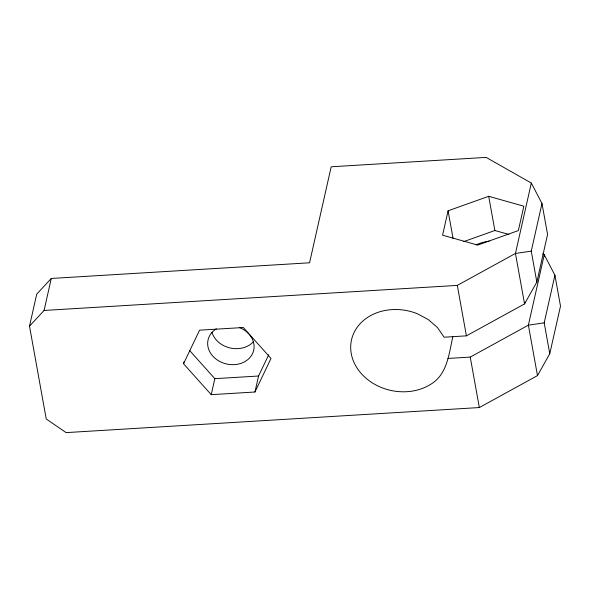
<?xml version="1.0" encoding="UTF-8"?>
<svg xmlns="http://www.w3.org/2000/svg" width="590" height="590" viewBox="0 0 590 590"><rect width="100%" height="100%" fill="white"/><g stroke="black" fill="none" stroke-linecap="round" stroke-linejoin="round"><path stroke-width="0.89" d="M542.667 253.855L544.253 254.755L554.925 275.213L560.5 306.129L549.762 353.757L537.483 375.609L479.338 407.55L66.11 432.61L46.241 418.996L29.5 326.159L36.713 294.159L51.286 278.458L309.558 262.793L331.189 166.786L486.153 157.39L531.317 183.055L541.996 203.513L547.572 234.422L536.834 282.057L524.554 303.909L466.41 335.85L444.1 337.2L437.5 327.59L428.303 319.559L417.145 313.644A49.147 40.703 12.7 0 0 351.242 353.572A49.147 40.703 12.7 0 0 429.97 384.732C447.213 375.1 448.887 354.184 452.773 336.964M29.5 326.159L44.073 310.458L51.286 278.458M183.534 363.742L199.582 330.171L243.323 327.516L271.009 358.44L254.954 392.011L211.22 394.666L183.534 363.742L183.933 361.965M211.22 394.666L214.826 378.669L189.545 350.431M254.954 392.011L258.56 376.014L268.745 354.723M448.075 210.8L442.581 235.189L477.716 245.079L518.345 230.587L523.839 206.205L488.704 196.308L448.075 210.8L453.113 238.699M531.317 183.055L515.453 253.457L524.554 303.909L524.952 302.132M536.834 282.057L531.258 251.148L541.996 203.513M549.762 353.757L544.194 322.848L554.925 275.213M44.073 310.458L457.309 285.39L515.453 253.457L531.258 251.148M447.935 358.447L470.237 357.09L528.382 325.156L544.194 322.848M463.755 241.605L494.877 230.506L508.927 234.466M214.826 378.669L258.56 376.014M544.577 256.554L544.253 254.755L528.382 325.156L537.483 375.609M488.704 196.308L494.877 230.506M457.309 285.39L466.41 335.85M470.237 357.09L479.338 407.55M476.115 244.843A25.746 13.622 -10.2 0 1 489.228 241.133M253.206 341.927A23.408 19.382 12.7 0 1 229.938 347.93A23.408 19.382 12.7 0 1 211.921 332.177M239.304 327.472A23.408 19.382 12.7 0 1 250.728 356.589A23.408 19.382 12.7 0 1 215.556 358.72A23.408 19.382 12.7 0 1 216.346 328.859"/></g></svg>
